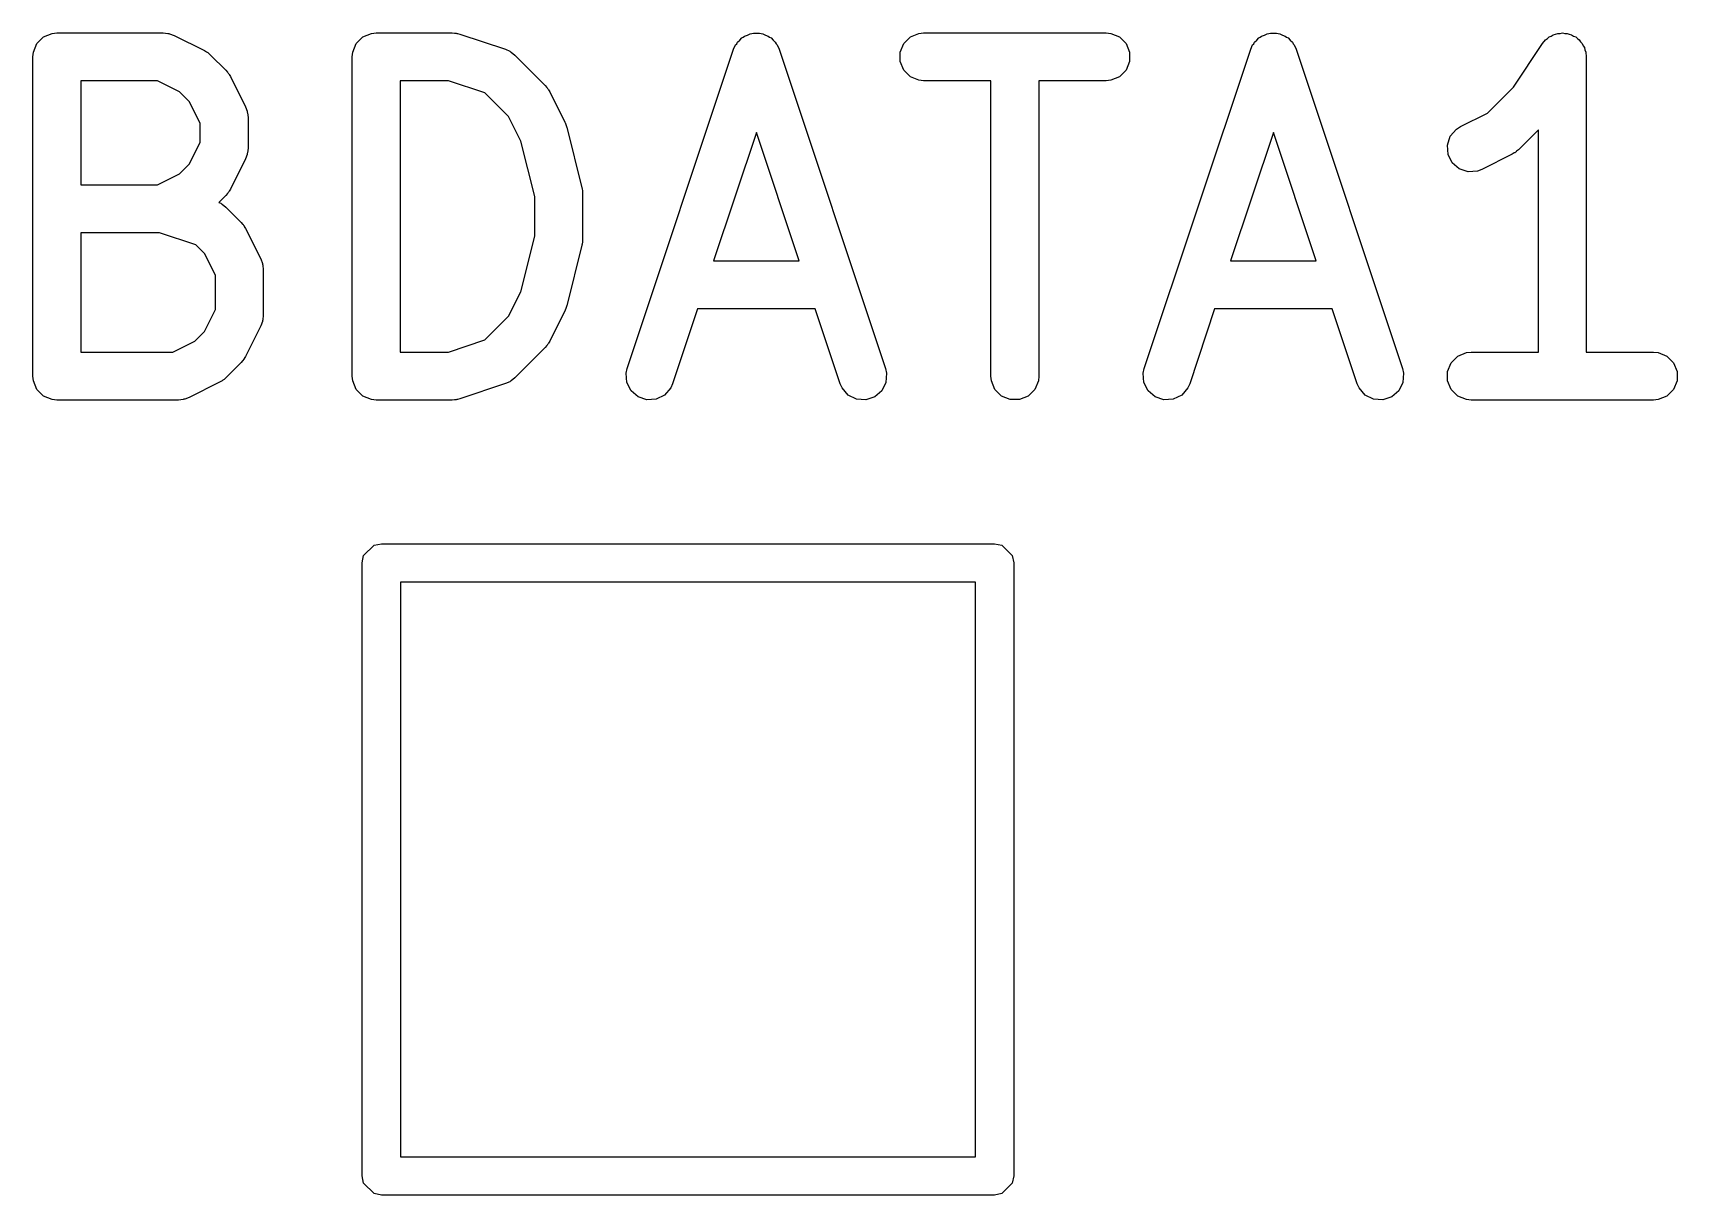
# Model space of a CAD drawing. Extents: x 19.8 to 98.9, y -129.1 to -67.1.
# Drawn here: x 49.95 to 55.1, y -97.27 to -93.63 of the extents above; entities that cross this region are included whole.
import ezdxf

# ---------------------------------------------------------------- set-up
doc = ezdxf.new("R2010")
doc.units = 0
doc.layers.add('BLACK', color=7, linetype='CONTINUOUS')

msp = doc.modelspace()

# ---------------------------------------------------------------- linework, layer by layer
at = {"layer": 'BLACK', "linetype": 'CONTINUOUS'}
for p, q in [((49.961449, -93.663151), (49.982141, -93.642459)), ((49.982141, -93.642459), (50.009177, -93.63126)), ((50.009177, -93.63126), (50.023809, -93.629819)), ((50.023809, -93.629819), (50.357142, -93.629819)), ((50.357142, -93.629819), (50.371774, -93.63126)), ((50.371774, -93.63126), (50.374263, -93.632291)), ((50.374263, -93.632291), (50.376951, -93.632482)), ((50.376951, -93.632482), (50.390683, -93.637737)), ((50.390683, -93.637737), (50.485921, -93.685356)), ((50.961449, -93.663151), (50.982141, -93.642459)), ((50.982141, -93.642459), (51.009177, -93.63126)), ((51.009177, -93.63126), (51.023809, -93.629819)), ((51.023809, -93.629819), (51.261904, -93.629819)), ((51.261904, -93.629819), (51.269309, -93.630548)), ((51.269309, -93.630548), (51.271284, -93.630408)), ((51.271284, -93.630408), (51.273881, -93.630998)), ((51.273881, -93.630998), (51.276536, -93.63126)), ((51.276536, -93.63126), (51.278367, -93.632018)), ((51.278367, -93.632018), (51.285621, -93.633668)), ((51.285621, -93.633668), (51.428478, -93.681287)), ((52.162143, -93.65267), (52.168302, -93.64557)), ((52.168302, -93.64557), (52.173091, -93.643175)), ((52.173091, -93.643175), (52.177142, -93.639662)), ((52.177142, -93.639662), (52.186067, -93.636687)), ((52.186067, -93.636687), (52.194475, -93.632483)), ((52.194475, -93.632483), (52.199819, -93.632103)), ((52.199819, -93.632103), (52.204905, -93.630408)), ((52.204905, -93.630408), (52.214285, -93.631074)), ((52.214285, -93.631074), (52.223665, -93.630408)), ((52.223665, -93.630408), (52.22875, -93.632103)), ((52.22875, -93.632103), (52.234095, -93.632483)), ((52.234095, -93.632483), (52.242505, -93.636688)), ((52.242505, -93.636688), (52.251427, -93.639662)), ((52.251427, -93.639662), (52.255474, -93.643172)), ((52.255474, -93.643172), (52.260268, -93.645569)), ((52.260268, -93.645569), (52.266431, -93.652674)), ((52.675735, -93.663151), (52.696427, -93.642459)), ((52.696427, -93.642459), (52.723463, -93.63126)), ((52.723463, -93.63126), (52.738095, -93.629819)), ((52.738095, -93.629819), (53.309523, -93.629819)), ((53.309523, -93.629819), (53.324155, -93.63126)), ((53.324155, -93.63126), (53.351191, -93.642459)), ((53.351191, -93.642459), (53.371883, -93.663151)), ((53.781191, -93.65267), (53.78735, -93.64557)), ((53.78735, -93.64557), (53.792139, -93.643175)), ((53.792139, -93.643175), (53.79619, -93.639662)), ((53.79619, -93.639662), (53.805115, -93.636687)), ((53.805115, -93.636687), (53.813523, -93.632483)), ((53.813523, -93.632483), (53.818867, -93.632103)), ((53.818867, -93.632103), (53.823953, -93.630408)), ((53.823953, -93.630408), (53.833333, -93.631074)), ((53.833333, -93.631074), (53.842713, -93.630408)), ((53.842713, -93.630408), (53.847798, -93.632103)), ((53.847798, -93.632103), (53.853143, -93.632483)), ((53.853143, -93.632483), (53.861553, -93.636688)), ((53.861553, -93.636688), (53.870475, -93.639662)), ((53.870475, -93.639662), (53.874522, -93.643172)), ((53.874522, -93.643172), (53.879316, -93.645569)), ((53.879316, -93.645569), (53.885479, -93.652674)), ((54.675786, -93.663099), (54.685007, -93.651841)), ((54.685007, -93.651841), (54.691176, -93.647709)), ((54.691176, -93.647709), (54.696427, -93.642459)), ((54.696427, -93.642459), (54.703216, -93.639646)), ((54.703216, -93.639646), (54.709322, -93.635558)), ((54.709322, -93.635558), (54.716602, -93.634101)), ((54.716602, -93.634101), (54.723463, -93.63126)), ((54.723463, -93.63126), (54.730811, -93.63126)), ((54.730811, -93.63126), (54.738016, -93.629819)), ((54.738016, -93.629819), (54.7453, -93.63126)), ((54.7453, -93.63126), (54.752727, -93.63126)), ((54.752727, -93.63126), (54.759515, -93.634072)), ((54.759515, -93.634072), (54.766724, -93.635498)), ((54.766724, -93.635498), (54.772903, -93.639617)), ((54.772903, -93.639617), (54.779763, -93.642459)), ((54.779763, -93.642459), (54.784956, -93.647652)), ((54.784956, -93.647652), (54.791073, -93.65173)), ((54.791073, -93.65173), (54.795206, -93.657902)), ((49.948809, -93.704819), (49.95025, -93.690187)), ((49.95025, -93.690187), (49.961449, -93.663151)), ((50.485921, -93.685356), (50.49222, -93.68932)), ((50.49222, -93.68932), (50.494048, -93.690078)), ((50.494048, -93.690078), (50.496104, -93.691766)), ((50.496104, -93.691766), (50.498364, -93.693188)), ((50.498364, -93.693188), (50.499663, -93.694686)), ((50.499663, -93.694686), (50.505413, -93.699405)), ((50.505413, -93.699405), (50.553032, -93.747024)), ((50.948809, -93.704819), (50.95025, -93.690187)), ((50.95025, -93.690187), (50.961449, -93.663151)), ((51.428478, -93.681287), (51.441903, -93.687281)), ((51.441903, -93.687281), (51.443938, -93.689046)), ((51.443938, -93.689046), (51.446429, -93.690078)), ((51.446429, -93.690078), (51.457794, -93.699405)), ((51.457794, -93.699405), (51.553032, -93.794643)), ((51.809801, -94.681102), (52.143134, -93.681102)), ((52.143134, -93.681102), (52.149128, -93.667677)), ((52.149128, -93.667677), (52.152638, -93.663629)), ((52.152638, -93.663629), (52.155035, -93.658836)), ((52.155035, -93.658836), (52.162143, -93.65267)), ((52.266431, -93.652674), (52.273535, -93.658836)), ((52.273535, -93.658836), (52.27593, -93.663627)), ((52.27593, -93.663627), (52.279442, -93.667676)), ((52.279442, -93.667676), (52.285436, -93.681102)), ((52.285436, -93.681102), (52.618769, -94.681102)), ((52.664536, -93.690187), (52.675735, -93.663151)), ((52.664536, -93.719451), (52.664536, -93.690187)), ((53.371883, -93.663151), (53.383082, -93.690187)), ((53.383082, -93.690187), (53.383082, -93.719451)), ((53.428849, -94.681102), (53.762182, -93.681102)), ((53.762182, -93.681102), (53.768176, -93.667677)), ((53.768176, -93.667677), (53.771686, -93.663629)), ((53.771686, -93.663629), (53.774083, -93.658836)), ((53.774083, -93.658836), (53.781191, -93.65267)), ((53.885479, -93.652674), (53.892583, -93.658836)), ((53.892583, -93.658836), (53.894978, -93.663627)), ((53.894978, -93.663627), (53.89849, -93.667676)), ((53.89849, -93.667676), (53.904484, -93.681102)), ((53.904484, -93.681102), (54.237817, -94.681102)), ((54.584571, -93.799896), (54.675691, -93.663216)), ((54.675691, -93.663216), (54.675725, -93.663173)), ((54.675725, -93.663173), (54.675735, -93.663151)), ((54.675735, -93.663151), (54.675786, -93.663099)), ((54.795206, -93.657902), (54.800455, -93.663151)), ((54.800455, -93.663151), (54.803266, -93.669938)), ((54.803266, -93.669938), (54.807356, -93.676045)), ((54.807356, -93.676045), (54.808812, -93.683326)), ((54.808812, -93.683326), (54.811654, -93.690187)), ((54.811654, -93.690187), (54.813079, -93.704663)), ((49.948809, -94.704819), (49.948809, -93.704819)), ((50.553032, -93.747024), (50.55775, -93.752773)), ((50.55775, -93.752773), (50.559249, -93.754073)), ((50.559249, -93.754073), (50.56067, -93.756332)), ((50.948809, -94.704819), (50.948809, -93.704819)), ((52.675735, -93.746487), (52.664536, -93.719451)), ((52.696427, -93.767179), (52.675735, -93.746487)), ((53.371883, -93.746487), (53.351191, -93.767179)), ((53.383082, -93.719451), (53.371883, -93.746487)), ((54.813079, -93.704663), (54.813095, -93.70474)), ((54.813095, -93.70474), (54.813089, -93.704766)), ((54.813089, -93.704766), (54.813095, -93.704819)), ((54.813095, -93.704819), (54.813095, -94.629819)), ((50.339437, -93.779819), (50.098809, -93.779819)), ((50.098809, -93.779819), (50.098809, -94.106009)), ((50.407953, -93.814077), (50.339437, -93.779819)), ((50.56067, -93.756332), (50.562359, -93.758389)), ((50.562359, -93.758389), (50.563116, -93.760216)), ((50.563116, -93.760216), (50.567081, -93.766516)), ((50.567081, -93.766516), (50.6147, -93.861754)), ((51.249734, -93.779819), (51.098809, -93.779819)), ((51.098809, -93.779819), (51.098809, -94.629819)), ((51.364247, -93.81799), (51.249734, -93.779819)), ((51.553032, -93.794643), (51.557752, -93.800393)), ((51.557752, -93.800393), (51.559249, -93.801692)), ((51.559249, -93.801692), (51.560668, -93.803946)), ((51.560668, -93.803946), (51.56236, -93.806008)), ((51.56236, -93.806008), (51.563118, -93.80784)), ((52.723463, -93.778378), (52.696427, -93.767179)), ((52.738095, -93.779819), (52.723463, -93.778378)), ((52.948809, -93.779819), (52.738095, -93.779819)), ((52.948809, -94.704819), (52.948809, -93.779819)), ((53.309523, -93.779819), (53.098809, -93.779819)), ((53.098809, -93.779819), (53.098809, -94.704819)), ((53.324155, -93.778378), (53.309523, -93.779819)), ((53.351191, -93.767179), (53.324155, -93.778378)), ((54.503192, -93.881275), (54.584571, -93.799896)), ((50.43836, -93.844484), (50.407953, -93.814077)), ((50.472618, -93.913), (50.43836, -93.844484)), ((51.43836, -93.892103), (51.364247, -93.81799)), ((51.563118, -93.80784), (51.567081, -93.814135)), ((51.567081, -93.814135), (51.6147, -93.909373)), ((50.6147, -93.861754), (50.619955, -93.875485)), ((50.619955, -93.875485), (50.620146, -93.878174)), ((50.620146, -93.878174), (50.621177, -93.880663)), ((50.621177, -93.880663), (50.622618, -93.895295)), ((50.622618, -93.895295), (50.622618, -93.990533)), ((51.476853, -93.96909), (51.43836, -93.892103)), ((51.6147, -93.909373), (51.615109, -93.910442)), ((54.41884, -93.923451), (54.503192, -93.881275)), ((50.472618, -93.972828), (50.472618, -93.913)), ((51.615109, -93.910442), (51.615432, -93.910878)), ((51.615432, -93.910878), (51.617618, -93.916997)), ((51.617618, -93.916997), (51.619955, -93.923104)), ((51.619955, -93.923104), (51.619993, -93.923644)), ((51.619993, -93.923644), (51.620379, -93.924724)), ((51.620379, -93.924724), (51.667998, -94.1152)), ((52.214285, -93.941989), (52.080247, -94.344104)), ((52.348323, -94.344104), (52.214285, -93.941989)), ((53.833333, -93.941989), (53.699295, -94.344104)), ((53.967371, -94.344104), (53.833333, -93.941989)), ((54.37797, -93.981152), (54.387224, -93.953391)), ((54.387224, -93.953391), (54.406397, -93.931283)), ((54.406397, -93.931283), (54.41884, -93.923451)), ((54.663095, -93.933504), (54.600652, -93.995947)), ((54.663095, -94.629819), (54.663095, -93.933504)), ((50.43836, -94.041344), (50.472618, -93.972828)), ((50.619955, -94.010343), (50.6147, -94.024074)), ((50.620146, -94.007653), (50.619955, -94.010343)), ((50.621177, -94.005165), (50.620146, -94.007653)), ((50.622618, -93.990533), (50.621177, -94.005165)), ((51.520237, -94.142624), (51.476853, -93.96909)), ((54.380044, -94.010342), (54.37797, -93.981152)), ((54.393131, -94.036517), (54.380044, -94.010342)), ((54.58116, -94.009996), (54.485922, -94.057615)), ((54.587459, -94.006031), (54.58116, -94.009996)), ((54.589287, -94.005274), (54.587459, -94.006031)), ((54.591343, -94.003585), (54.589287, -94.005274)), ((54.593603, -94.002164), (54.591343, -94.003585)), ((54.594902, -94.000665), (54.593603, -94.002164)), ((54.600652, -93.995947), (54.594902, -94.000665)), ((50.407953, -94.071751), (50.43836, -94.041344)), ((50.6147, -94.024074), (50.567081, -94.119312)), ((54.415239, -94.05569), (54.393131, -94.036517)), ((54.443, -94.064944), (54.415239, -94.05569)), ((54.47219, -94.06287), (54.443, -94.064944)), ((54.485922, -94.057615), (54.47219, -94.06287)), ((50.098809, -94.106009), (50.339437, -94.106009)), ((50.339437, -94.106009), (50.407953, -94.071751)), ((51.667998, -94.1152), (51.668373, -94.117736)), ((50.553032, -94.138804), (50.531073, -94.160762)), ((50.531073, -94.160762), (50.537141, -94.163471)), ((50.537141, -94.163471), (50.539176, -94.165236)), ((50.539176, -94.165236), (50.541667, -94.166268)), ((50.541667, -94.166268), (50.553032, -94.175595)), ((50.55775, -94.133054), (50.553032, -94.138804)), ((50.559249, -94.131755), (50.55775, -94.133054)), ((50.56067, -94.129495), (50.559249, -94.131755)), ((50.562359, -94.127439), (50.56067, -94.129495)), ((50.563116, -94.125611), (50.562359, -94.127439)), ((50.567081, -94.119312), (50.563116, -94.125611)), ((51.520237, -94.267013), (51.520237, -94.142624)), ((51.668373, -94.117736), (51.668796, -94.118758)), ((51.668796, -94.118758), (51.669338, -94.12427)), ((51.669338, -94.12427), (51.670148, -94.129744)), ((51.670148, -94.129744), (51.669985, -94.130836)), ((51.669985, -94.130836), (51.670237, -94.13339)), ((51.670237, -94.13339), (51.670237, -94.276247)), ((50.553032, -94.175595), (50.600651, -94.223214)), ((50.344972, -94.256009), (50.098809, -94.256009)), ((50.098809, -94.256009), (50.098809, -94.629819)), ((50.459485, -94.29418), (50.344972, -94.256009)), ((50.600651, -94.223214), (50.605369, -94.228963)), ((50.605369, -94.228963), (50.606868, -94.230263)), ((50.606868, -94.230263), (50.608289, -94.232522)), ((50.608289, -94.232522), (50.609978, -94.234579)), ((50.609978, -94.234579), (50.610735, -94.236406)), ((50.610735, -94.236406), (50.6147, -94.242706)), ((50.6147, -94.242706), (50.662319, -94.337944)), ((51.476853, -94.440547), (51.520237, -94.267013)), ((50.485979, -94.320674), (50.459485, -94.29418)), ((50.520237, -94.38919), (50.485979, -94.320674)), ((51.667998, -94.294437), (51.620379, -94.484913)), ((51.668373, -94.2919), (51.667998, -94.294437)), ((51.668796, -94.290879), (51.668373, -94.2919)), ((51.669338, -94.285366), (51.668796, -94.290879)), ((51.670148, -94.279893), (51.669338, -94.285366)), ((51.670237, -94.276247), (51.669985, -94.2788)), ((51.669985, -94.2788), (51.670148, -94.279893)), ((50.662319, -94.337944), (50.667574, -94.351675)), ((50.667574, -94.351675), (50.667765, -94.354364)), ((50.667765, -94.354364), (50.668796, -94.356853)), ((50.668796, -94.356853), (50.670237, -94.371485)), ((50.670237, -94.371485), (50.670237, -94.514342)), ((52.080247, -94.344104), (52.348323, -94.344104)), ((53.699295, -94.344104), (53.967371, -94.344104)), ((50.520237, -94.496637), (50.520237, -94.38919)), ((51.438359, -94.517534), (51.476853, -94.440547)), ((50.485978, -94.565153), (50.520237, -94.496637)), ((50.670237, -94.514342), (50.668796, -94.528974)), ((51.364247, -94.591647), (51.438359, -94.517534)), ((51.6147, -94.500264), (51.567081, -94.595502)), ((51.615109, -94.499194), (51.6147, -94.500264)), ((51.615432, -94.498759), (51.615109, -94.499194)), ((51.617624, -94.492622), (51.615432, -94.498759)), ((51.619955, -94.486533), (51.617624, -94.492622)), ((51.619993, -94.485992), (51.619955, -94.486533)), ((51.620379, -94.484913), (51.619993, -94.485992)), ((52.030247, -94.494104), (51.952103, -94.728536)), ((52.398323, -94.494104), (52.030247, -94.494104)), ((52.476467, -94.728536), (52.398323, -94.494104)), ((53.649295, -94.494104), (53.571151, -94.728536)), ((54.017371, -94.494104), (53.649295, -94.494104)), ((54.095515, -94.728536), (54.017371, -94.494104)), ((50.455571, -94.595561), (50.485978, -94.565153)), ((50.662319, -94.547883), (50.6147, -94.643121)), ((50.667574, -94.534152), (50.662319, -94.547883)), ((50.667765, -94.531462), (50.667574, -94.534152)), ((50.668796, -94.528974), (50.667765, -94.531462)), ((50.098809, -94.629819), (50.387056, -94.629819)), ((50.387056, -94.629819), (50.455571, -94.595561)), ((51.098809, -94.629819), (51.249734, -94.629819)), ((51.249734, -94.629819), (51.364247, -94.591647)), ((51.553033, -94.614993), (51.457794, -94.710233)), ((51.55775, -94.609244), (51.553033, -94.614993)), ((51.559249, -94.607945), (51.55775, -94.609244)), ((51.56067, -94.605686), (51.559249, -94.607945)), ((51.56236, -94.603628), (51.56067, -94.605686)), ((51.563117, -94.601798), (51.56236, -94.603628)), ((51.567081, -94.595502), (51.563117, -94.601798)), ((54.437749, -94.63126), (54.452381, -94.629819)), ((54.452381, -94.629819), (54.663095, -94.629819)), ((54.813095, -94.629819), (55.023809, -94.629819)), ((55.023809, -94.629819), (55.038441, -94.63126)), ((50.600651, -94.662613), (50.553033, -94.710232)), ((50.605369, -94.656863), (50.600651, -94.662613)), ((50.606868, -94.655564), (50.605369, -94.656863)), ((50.608289, -94.653305), (50.606868, -94.655564)), ((50.609979, -94.651247), (50.608289, -94.653305)), ((50.610736, -94.649417), (50.609979, -94.651247)), ((50.6147, -94.643121), (50.610736, -94.649417)), ((51.806541, -94.695439), (51.809801, -94.681102)), ((52.618769, -94.681102), (52.622029, -94.695438)), ((53.425589, -94.695439), (53.428849, -94.681102)), ((54.237817, -94.681102), (54.241077, -94.695438)), ((54.378822, -94.690187), (54.390021, -94.663151)), ((54.390021, -94.663151), (54.410713, -94.642459)), ((54.410713, -94.642459), (54.437749, -94.63126)), ((55.038441, -94.63126), (55.065477, -94.642459)), ((55.065477, -94.642459), (55.086169, -94.663151)), ((55.086169, -94.663151), (55.097368, -94.690187)), ((49.95025, -94.719451), (49.948809, -94.704819)), ((49.961449, -94.746487), (49.95025, -94.719451)), ((50.53354, -94.724282), (50.438302, -94.771901)), ((50.539839, -94.720317), (50.53354, -94.724282)), ((50.541667, -94.71956), (50.539839, -94.720317)), ((50.543723, -94.717872), (50.541667, -94.71956)), ((50.545983, -94.71645), (50.543723, -94.717872)), ((50.547283, -94.71495), (50.545983, -94.71645)), ((50.553033, -94.710232), (50.547283, -94.71495)), ((50.95025, -94.719451), (50.948809, -94.704819)), ((50.961449, -94.746487), (50.95025, -94.719451)), ((51.428478, -94.728351), (51.285621, -94.77597)), ((51.441903, -94.722357), (51.428478, -94.728351)), ((51.443938, -94.720591), (51.441903, -94.722357)), ((51.446429, -94.71956), (51.443938, -94.720591)), ((51.457794, -94.710233), (51.446429, -94.71956)), ((51.808616, -94.724629), (51.806541, -94.695439)), ((51.821702, -94.750802), (51.808616, -94.724629)), ((51.952103, -94.728536), (51.946109, -94.741962)), ((52.482461, -94.741961), (52.476467, -94.728536)), ((52.619954, -94.724628), (52.606868, -94.750802)), ((52.622029, -94.695438), (52.619954, -94.724628)), ((52.95025, -94.719451), (52.948809, -94.704819)), ((52.961449, -94.746487), (52.95025, -94.719451)), ((53.097368, -94.719451), (53.086169, -94.746487)), ((53.098809, -94.704819), (53.097368, -94.719451)), ((53.427664, -94.724629), (53.425589, -94.695439)), ((53.44075, -94.750802), (53.427664, -94.724629)), ((53.571151, -94.728536), (53.565157, -94.741962)), ((54.101509, -94.741961), (54.095515, -94.728536)), ((54.239002, -94.724628), (54.225916, -94.750802)), ((54.241077, -94.695438), (54.239002, -94.724628)), ((54.378822, -94.719451), (54.378822, -94.690187)), ((54.390021, -94.746487), (54.378822, -94.719451)), ((55.097368, -94.719451), (55.086169, -94.746487)), ((55.097368, -94.690187), (55.097368, -94.719451)), ((49.982141, -94.767179), (49.961449, -94.746487)), ((50.009177, -94.778378), (49.982141, -94.767179)), ((50.023809, -94.779819), (50.009177, -94.778378)), ((50.404761, -94.779819), (50.023809, -94.779819)), ((50.419393, -94.778378), (50.404761, -94.779819)), ((50.421882, -94.777346), (50.419393, -94.778378)), ((50.42457, -94.777156), (50.421882, -94.777346)), ((50.438302, -94.771901), (50.42457, -94.777156)), ((50.982141, -94.767179), (50.961449, -94.746487)), ((51.009177, -94.778378), (50.982141, -94.767179)), ((51.023809, -94.779819), (51.009177, -94.778378)), ((51.261904, -94.779819), (51.023809, -94.779819)), ((51.269309, -94.779089), (51.261904, -94.779819)), ((51.271284, -94.77923), (51.269309, -94.779089)), ((51.273881, -94.778639), (51.271284, -94.77923)), ((51.276536, -94.778378), (51.273881, -94.778639)), ((51.278367, -94.777619), (51.276536, -94.778378)), ((51.285621, -94.77597), (51.278367, -94.777619)), ((51.843809, -94.769976), (51.821702, -94.750802)), ((51.871572, -94.77923), (51.843809, -94.769976)), ((51.900762, -94.777155), (51.871572, -94.77923)), ((51.926935, -94.764069), (51.900762, -94.777155)), ((51.946109, -94.741962), (51.926935, -94.764069)), ((52.501635, -94.764068), (52.482461, -94.741961)), ((52.527808, -94.777155), (52.501635, -94.764068)), ((52.556998, -94.77923), (52.527808, -94.777155)), ((52.58476, -94.769976), (52.556998, -94.77923)), ((52.606868, -94.750802), (52.58476, -94.769976)), ((52.982141, -94.767179), (52.961449, -94.746487)), ((53.009177, -94.778378), (52.982141, -94.767179)), ((53.038441, -94.778378), (53.009177, -94.778378)), ((53.065477, -94.767179), (53.038441, -94.778378)), ((53.086169, -94.746487), (53.065477, -94.767179)), ((53.462857, -94.769976), (53.44075, -94.750802)), ((53.49062, -94.77923), (53.462857, -94.769976)), ((53.51981, -94.777155), (53.49062, -94.77923)), ((53.545983, -94.764069), (53.51981, -94.777155)), ((53.565157, -94.741962), (53.545983, -94.764069)), ((54.120683, -94.764068), (54.101509, -94.741961)), ((54.146856, -94.777155), (54.120683, -94.764068)), ((54.176046, -94.77923), (54.146856, -94.777155)), ((54.203808, -94.769976), (54.176046, -94.77923)), ((54.225916, -94.750802), (54.203808, -94.769976)), ((54.410713, -94.767179), (54.390021, -94.746487)), ((54.437749, -94.778378), (54.410713, -94.767179)), ((54.452381, -94.779819), (54.437749, -94.778378)), ((55.023809, -94.779819), (54.452381, -94.779819)), ((55.038441, -94.778378), (55.023809, -94.779819)), ((55.065477, -94.767179), (55.038441, -94.778378)), ((55.086169, -94.746487), (55.065477, -94.767179)), ((50.984567, -95.267039), (51.017039, -95.234567)), ((51.017039, -95.234567), (51.04, -95.23)), ((51.04, -95.23), (52.96, -95.23)), ((52.96, -95.23), (52.982961, -95.234567)), ((52.982961, -95.234567), (53.015433, -95.267039)), ((50.98, -95.29), (50.984567, -95.267039)), ((50.98, -97.21), (50.98, -95.29)), ((53.015433, -95.267039), (53.02, -95.29)), ((53.02, -95.29), (53.02, -97.21)), ((51.1, -95.35), (51.1, -97.15)), ((52.9, -95.35), (51.1, -95.35)), ((52.9, -97.15), (52.9, -95.35)), ((51.1, -97.15), (52.9, -97.15)), ((50.984567, -97.232961), (50.98, -97.21)), ((51.017039, -97.265433), (50.984567, -97.232961)), ((53.015433, -97.232961), (52.982961, -97.265433)), ((53.02, -97.21), (53.015433, -97.232961)), ((51.04, -97.27), (51.017039, -97.265433)), ((52.96, -97.27), (51.04, -97.27)), ((52.982961, -97.265433), (52.96, -97.27))]:
    msp.add_line(p, q, dxfattribs=at)

doc.saveas('drawing.dxf')
